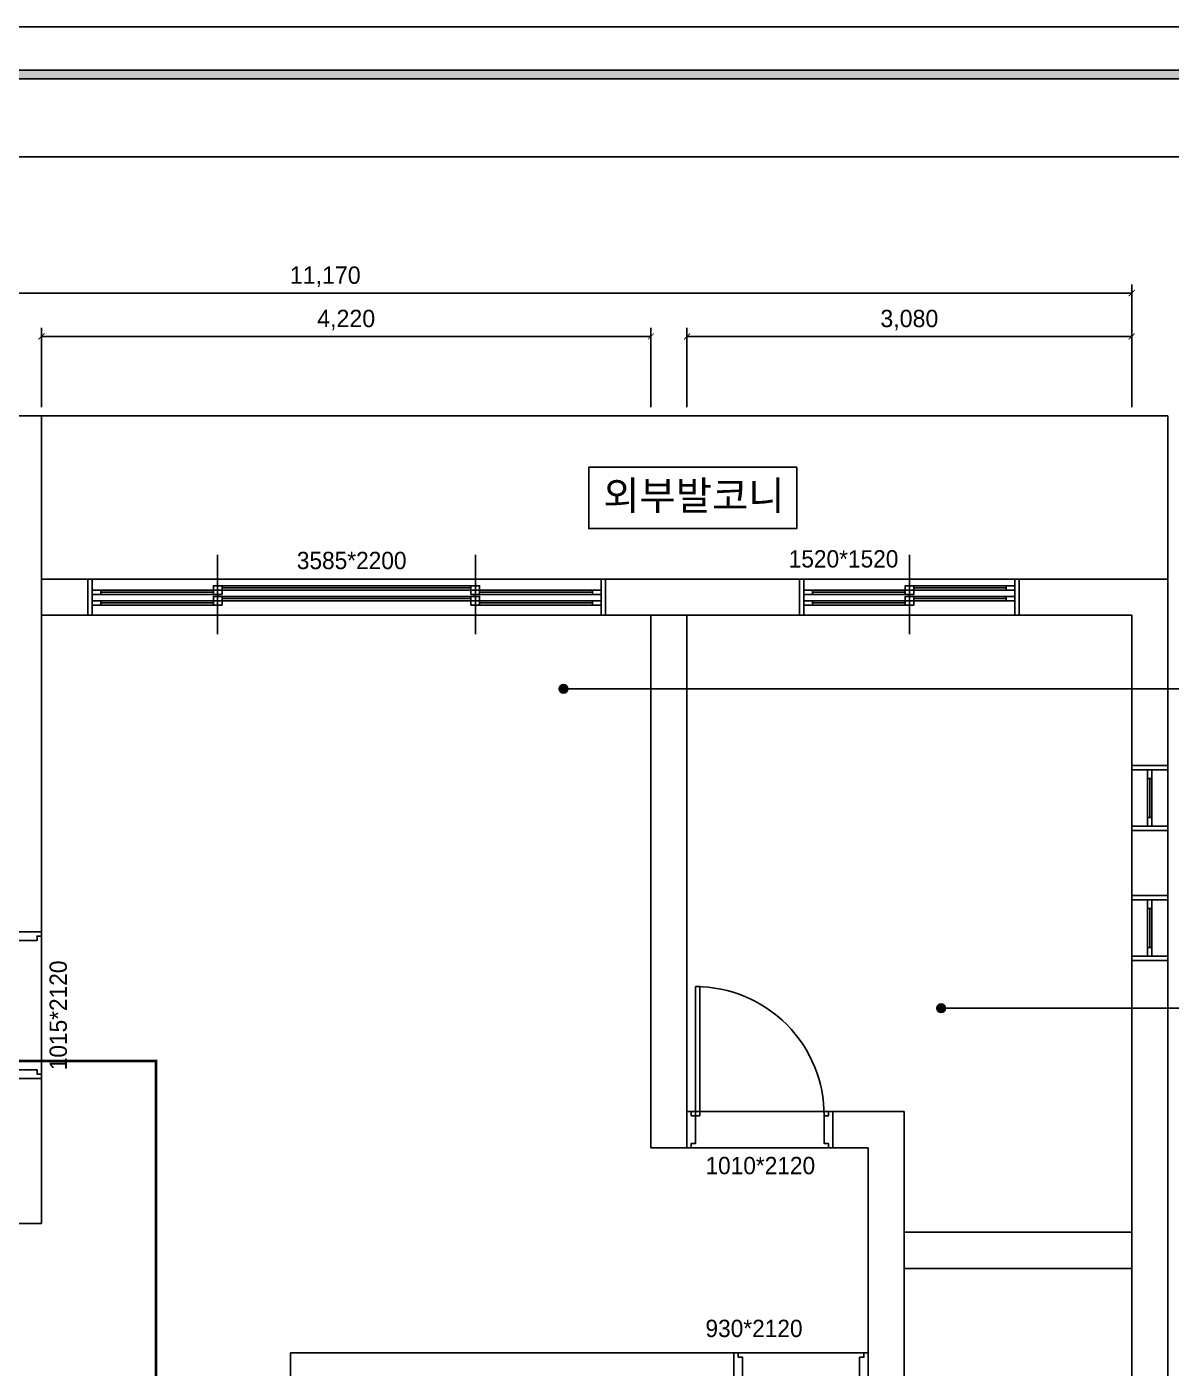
# Model space of a CAD drawing. Header units: inches. Extents: x 45519 to 207552, y -100391 to 47052.
# Drawn here: x 126859 to 134784, y 27123 to 36407 of the extents above; entities that cross this region are included whole.
import ezdxf
from ezdxf.enums import TextEntityAlignment as Align

# ---------------------------------------------------------------- set-up
doc = ezdxf.new("R2010")
doc.units = ezdxf.units.IN
doc.header["$LTSCALE"] = 100
doc.header["$MEASUREMENT"] = 0
doc.header["$PDSIZE"] = 700.071425
doc.linetypes.add('HID2', pattern=[1, 0.5, -0.5])
for name, color, linetype in [('0-ELC TEXT', 7, 'Continuous'), ('03-TEXT', 3, 'Continuous'), ('07-DIM', 1, 'Continuous'), ('2-con', 2, 'Continuous'), ('3.기호.계단선', 30, 'Continuous'), ('4-win', 4, 'Continuous'), ('7', 7, 'Continuous'), ('F-SYM', 7, 'Continuous'), ('fin', 5, 'Continuous'), ('FORM(YOURNAME)-11', 1, 'Continuous'), ('도면층4', 4, 'Continuous'), ('도면층5', 5, 'Continuous')]:
    doc.layers.add(name, color=color, linetype=linetype)
doc.styles.add('YOURNAME', font='HY울릉도M.TTF')
doc.styles.add('마감재', font='stylu.ttf')
doc.styles.add('코레일둥고', font='Korail_Round_Gothic_Medium.ttf')
doc.dimstyles.new('벽치수 Copy of DIM-50', dxfattribs={"dimscale": 60, "dimtxt": 2, "dimasz": 0.7, "dimexe": 1, "dimexo": 1, "dimgap": 0.7, "dimtad": 1, "dimdec": 0, "dimzin": 1, "dimdsep": 46, "dimlunit": 6, "dimtxsty": '마감재', "dimblk": 'ARCHTICK', "dimcen": -0.09, "dimclrd": 1, "dimclre": 1, "dimclrt": 3, "dimadec": 0, "dimazin": 0, "dimtfac": 1, "dimtdec": 0, "dimtix": 1, "dimtmove": 2, "dimatfit": 0, "dimldrblk": 'ARCHTICK', "dimfxl": 0, "dimtolj": 1, "dimtzin": 0, "dimarcsym": 0})

# ---------------------------------------------------------------- blocks, each defined once
blk = doc.blocks.new('FORM-PLAN')
at = {"layer": 'FORM(YOURNAME)-11'}
h = blk.add_hatch(color=256, dxfattribs=at)
h.dxf.hatch_style = 1
h.paths.add_polyline_path([(-71444, 55115), (10556, 55115), (10556, 54915), (-71444, 54915)])
h.paths.add_polyline_path([(-71444, -2085), (10556, -2085), (10556, -2285), (-71444, -2285)])
at = {"layer": 'Defpoints', "color": 158}
for points in [[(-71444, -2285), (10556, -2285), (10556, 55115), (-71444, 55115)], [(-69444, 53115), (-64, 53115), (-64, 1215), (-69444, 1215)]]:
    blk.add_lwpolyline(points, close=True, dxfattribs=at)
at = {"layer": 'FORM(YOURNAME)-11', "color": 250}
blk.add_lwpolyline([(-72444, -3285), (11556, -3285), (11556, 56115), (-72444, 56115)], close=True, dxfattribs=at)
at = {"layer": 'FORM(YOURNAME)-11'}
blk.add_lwpolyline([(-71444, 55115), (10556, 55115), (10556, 54915), (-71444, 54915)], close=True, dxfattribs=at)
at = {"layer": 'FORM(YOURNAME)-11', "color": 3, "style": 'YOURNAME'}
for tag, height, p in [('1', 450, (9905, 18188)), ('2', 450, (9905, 17544)), ('3', 450, (9905, 16257)), ('4', 450, (9905, 14326)), ('5', 515, (9905, 12009)), ('6', 515, (9905, 9757)), ('7', 515, (9905, 7504)), ('8', 515, (9905, 5252)), ('9', 515, (9905, 2999)), ('10', 515, (5655, 811)), ('11', 515, (9905, 747)), ('12', 515, (5655, -1441)), ('13', 515, (9905, -1441))]:
    blk.add_attdef(tag, text='', height=height, dxfattribs=at).set_placement(p, align=Align.MIDDLE_RIGHT)
blk = doc.blocks.new('*U424')
at = {"layer": 'F-SYM', "xscale": 0.3, "yscale": 0.3, "zscale": 0.3}
blk.add_blockref('FORM-PLAN', (138985.1, 19572.3), dxfattribs=at)
blk = doc.blocks.new('_ArchTick')
at = {"color": 0, "linetype": 'ByBlock', "const_width": 0.15}
blk.add_lwpolyline([(-0.5, -0.5), (0.5, 0.5)], dxfattribs=at)
blk = doc.blocks.new('*D68')
at = {"layer": '07-DIM', "color": 1, "lineweight": -2}
for p, q in [((123340.6, 33773.8), (123340.6, 34623.8)), ((123340.6, 34563.8), (134510.6, 34563.8)), ((134510.6, 33773.8), (134510.6, 34623.8))]:
    blk.add_line(p, q, dxfattribs=at)
at = {"layer": 'Defpoints', "color": 0}
for p in [(134510.6, 34563.8), (123340.6, 33713.8), (134510.6, 33713.8)]:
    blk.add_point(p, dxfattribs=at)
at = {"layer": '07-DIM', "color": 1, "lineweight": -2, "xscale": 42, "yscale": 42, "zscale": 42, "rotation": 180}
blk.add_blockref('_ArchTick', (123340.6, 34563.8), dxfattribs=at)
at = {"layer": '07-DIM', "color": 1, "lineweight": -2, "xscale": 42, "yscale": 42, "zscale": 42}
blk.add_blockref('_ArchTick', (134510.6, 34563.8), dxfattribs=at)
at = {"layer": '07-DIM', "color": 3, "insert": (128925.6, 34677.1), "char_height": 120, "attachment_point": 5, "style": '마감재'}
blk.add_mtext('\\A1;11,170', dxfattribs=at)
blk = doc.blocks.new('*D69')
at = {"layer": '07-DIM', "color": 1, "lineweight": -2}
for p, q in [((126960.6, 33773.8), (126960.6, 34323.8)), ((131180.6, 34263.8), (126960.6, 34263.8)), ((131180.6, 33773.8), (131180.6, 34323.8))]:
    blk.add_line(p, q, dxfattribs=at)
at = {"layer": 'Defpoints', "color": 0}
for p in [(126960.6, 34263.8), (126960.6, 33713.8), (131180.6, 33713.8)]:
    blk.add_point(p, dxfattribs=at)
at = {"layer": '07-DIM', "color": 1, "lineweight": -2, "xscale": 42, "yscale": 42, "zscale": 42, "rotation": 180}
blk.add_blockref('_ArchTick', (126960.6, 34263.8), dxfattribs=at)
at = {"layer": '07-DIM', "color": 1, "lineweight": -2, "xscale": 42, "yscale": 42, "zscale": 42}
blk.add_blockref('_ArchTick', (131180.6, 34263.8), dxfattribs=at)
at = {"layer": '07-DIM', "color": 3, "insert": (129070.6, 34377.1), "char_height": 120, "attachment_point": 5, "style": '마감재'}
blk.add_mtext('\\A1;4,220', dxfattribs=at)
blk = doc.blocks.new('*D70')
at = {"layer": '07-DIM', "color": 1, "lineweight": -2}
for p, q in [((131430.6, 33773.8), (131430.6, 34323.8)), ((134510.6, 34263.8), (131430.6, 34263.8)), ((134510.6, 33773.8), (134510.6, 34323.8))]:
    blk.add_line(p, q, dxfattribs=at)
at = {"layer": 'Defpoints', "color": 0}
for p in [(131430.6, 34263.8), (131430.6, 33713.8), (134510.6, 33713.8)]:
    blk.add_point(p, dxfattribs=at)
at = {"layer": '07-DIM', "color": 1, "lineweight": -2, "xscale": 42, "yscale": 42, "zscale": 42, "rotation": 180}
blk.add_blockref('_ArchTick', (131430.6, 34263.8), dxfattribs=at)
at = {"layer": '07-DIM', "color": 1, "lineweight": -2, "xscale": 42, "yscale": 42, "zscale": 42}
blk.add_blockref('_ArchTick', (134510.6, 34263.8), dxfattribs=at)
at = {"layer": '07-DIM', "color": 3, "insert": (132970.6, 34377.1), "char_height": 120, "attachment_point": 5, "style": '마감재'}
blk.add_mtext('\\A1;3,080', dxfattribs=at)
blk = doc.blocks.new('FLOOOR1')
at = {"layer": '2-con'}
for p, q in [((55317.6, 33713.8), (55827.6, 33713.8)), ((55827.6, 30143.8), (55827.6, 33713.8)), ((55827.6, 32583.8), (56147.6, 32583.8)), ((56147.6, 32333.8), (56147.6, 32583.8)), ((59732.6, 32333.8), (59732.6, 32583.8)), ((59732.6, 32583.8), (61077.6, 32583.8)), ((61077.6, 32333.8), (61077.6, 32583.8)), ((62597.6, 32333.8), (62597.6, 32583.8)), ((62597.6, 32583.8), (63627.6, 32583.8)), ((63627.6, 31293.8), (63627.6, 32578.8)), ((55827.6, 32333.8), (56147.6, 32333.8)), ((59732.6, 32333.8), (61077.6, 32333.8)), ((60047.6, 28648.8), (60047.6, 32333.8)), ((60297.6, 28648.8), (60297.6, 32333.8)), ((62597.6, 32333.8), (63377.6, 32333.8)), ((63377.6, 31293.8), (63377.6, 32333.8)), ((63377.6, 31293.8), (63627.6, 31293.8)), ((63377.6, 30393.8), (63377.6, 30843.8)), ((63377.6, 30843.8), (63627.6, 30843.8)), ((63627.6, 30393.8), (63627.6, 30843.8)), ((63377.6, 30393.8), (63627.6, 30393.8)), ((55577.6, 30143.8), (55827.6, 30143.8)), ((63377.6, 26098.8), (63377.6, 29943.8)), ((63377.6, 29943.8), (63627.6, 29943.8)), ((63627.6, 26098.8), (63627.6, 29943.8)), ((55577.6, 29128.8), (55827.6, 29128.8)), ((55827.6, 28123.8), (55827.6, 29128.8)), ((61307.6, 28648.8), (61307.6, 28898.8)), ((61307.6, 28898.8), (61802.6, 28898.8)), ((61802.6, 26978.8), (61802.6, 28898.8)), ((60047.6, 28648.8), (60297.6, 28648.8)), ((61307.6, 28648.8), (61552.6, 28648.8)), ((61552.6, 26978.8), (61552.6, 28648.8)), ((55577.6, 28123.8), (55827.6, 28123.8)), ((61802.6, 28063.8), (63377.6, 28063.8)), ((61802.6, 27813.8), (63377.6, 27813.8)), ((57552.6, 26978.8), (57552.6, 27228.8)), ((57552.6, 27228.8), (60622.6, 27228.8)), ((60622.6, 26978.8), (60622.6, 27228.8))]:
    blk.add_line(p, q, dxfattribs=at)
at = {"layer": '4-win'}
for points in [[(56147.6, 32583.8), (56147.6, 32333.8), (59732.6, 32333.8), (59732.6, 32583.8)], [(56147.6, 32583.8), (56147.6, 32333.8), (56177.6, 32333.8), (56177.6, 32583.8)], [(59702.6, 32583.8), (59702.6, 32333.8), (59732.6, 32333.8), (59732.6, 32583.8)], [(61077.6, 32583.8), (61077.6, 32333.8), (62597.6, 32333.8), (62597.6, 32583.8)], [(61077.6, 32583.8), (61077.6, 32333.8), (61107.6, 32333.8), (61107.6, 32583.8)], [(62567.6, 32583.8), (62567.6, 32333.8), (62597.6, 32333.8), (62597.6, 32583.8)], [(63627.6, 31293.8), (63377.6, 31293.8), (63377.6, 30843.8), (63627.6, 30843.8)], [(63627.6, 31293.8), (63377.6, 31293.8), (63377.6, 31263.8), (63627.6, 31263.8)], [(63627.6, 30873.8), (63377.6, 30873.8), (63377.6, 30843.8), (63627.6, 30843.8)], [(63627.6, 30393.8), (63377.6, 30393.8), (63377.6, 29943.8), (63627.6, 29943.8)], [(63627.6, 30393.8), (63377.6, 30393.8), (63377.6, 30363.8), (63627.6, 30363.8)], [(63627.6, 29973.8), (63377.6, 29973.8), (63377.6, 29943.8), (63627.6, 29943.8)]]:
    blk.add_lwpolyline(points, close=True, dxfattribs=at)
at = {"layer": 'fin'}
for p in [(55827.6, 33713.8), (63627.6, 32583.8)]:
    blk.add_line(p, (63627.6, 33713.8), dxfattribs=at)
at = {"layer": '도면층4'}
for p, q in [((57047.6, 32753), (57047.6, 32203)), ((58832.6, 32753), (58832.6, 32203)), ((61837.6, 32753), (61837.6, 32203)), ((56147.6, 32583.8), (59732.6, 32583.8)), ((57078.8, 32523), (58801.3, 32523)), ((61077.6, 32583.8), (62597.6, 32583.8)), ((61868.8, 32523), (62507.6, 32523)), ((56237.6, 32493), (57018.8, 32493)), ((56237.6, 32419.2), (57018.8, 32419.2)), ((57078.8, 32449.2), (58801.3, 32449.2)), ((59642.6, 32493), (58861.3, 32493)), ((59642.6, 32419.2), (58861.3, 32419.2)), ((61167.6, 32493), (61808.8, 32493)), ((61167.6, 32419.2), (61808.8, 32419.2)), ((61868.8, 32449.2), (62507.6, 32449.2)), ((63627.6, 31293.8), (63627.6, 30843.8)), ((63502.6, 31203.8), (63502.6, 30933.8)), ((63502.6, 30303.8), (63502.6, 30033.8)), ((55577.6, 30143.8), (55827.6, 30143.8)), ((55827.6, 30143.8), (55827.6, 29128.8)), ((60357.6, 28868.8), (60357.6, 29764.4)), ((60357.6, 29764.4), (60387.6, 29764.4)), ((60387.6, 28868.8), (60387.6, 29763.8)), ((55827.6, 29128.8), (55577.6, 29128.8)), ((55577.6, 29128.8), (55827.6, 29128.8)), ((60297.6, 28648.8), (60297.6, 28898.8)), ((60297.6, 28898.8), (61307.6, 28898.8)), ((60297.6, 28898.8), (60297.6, 28648.8)), ((61307.6, 28898.8), (61307.6, 28648.8)), ((60357.6, 28868.8), (60387.6, 28868.8)), ((61307.6, 28648.8), (60297.6, 28648.8)), ((61552.6, 27228.8), (60622.6, 27228.8))]:
    blk.add_line(p, q, dxfattribs=at)
for points in [[(56177.6, 32478), (56177.6, 32508), (56237.6, 32508), (56237.6, 32478)], [(57018.8, 32508), (57018.8, 32538), (57078.8, 32538), (57078.8, 32508)], [(57018.8, 32478), (57018.8, 32508), (57078.8, 32508), (57078.8, 32478)], [(58861.3, 32508), (58861.3, 32538), (58801.3, 32538), (58801.3, 32508)], [(58861.3, 32478), (58861.3, 32508), (58801.3, 32508), (58801.3, 32478)], [(59702.6, 32478), (59702.6, 32508), (59642.6, 32508), (59642.6, 32478)], [(61107.6, 32478), (61107.6, 32508), (61167.6, 32508), (61167.6, 32478)], [(61808.8, 32508), (61808.8, 32538), (61868.8, 32538), (61868.8, 32508)], [(61808.8, 32478), (61808.8, 32508), (61868.8, 32508), (61868.8, 32478)], [(62507.6, 32508), (62507.6, 32538), (62567.6, 32538), (62567.6, 32508)], [(56177.6, 32404.2), (56177.6, 32434.2), (56237.6, 32434.2), (56237.6, 32404.2)], [(57018.8, 32434.2), (57018.8, 32464.2), (57078.8, 32464.2), (57078.8, 32434.2)], [(57018.8, 32404.2), (57018.8, 32434.2), (57078.8, 32434.2), (57078.8, 32404.2)], [(58861.3, 32434.2), (58861.3, 32464.2), (58801.3, 32464.2), (58801.3, 32434.2)], [(58861.3, 32404.2), (58861.3, 32434.2), (58801.3, 32434.2), (58801.3, 32404.2)], [(59702.6, 32404.2), (59702.6, 32434.2), (59642.6, 32434.2), (59642.6, 32404.2)], [(61107.6, 32404.2), (61107.6, 32434.2), (61167.6, 32434.2), (61167.6, 32404.2)], [(61808.8, 32434.2), (61808.8, 32464.2), (61868.8, 32464.2), (61868.8, 32434.2)], [(61808.8, 32404.2), (61808.8, 32434.2), (61868.8, 32434.2), (61868.8, 32404.2)], [(62507.6, 32434.2), (62507.6, 32464.2), (62567.6, 32464.2), (62567.6, 32434.2)], [(63487.6, 31263.8), (63517.6, 31263.8), (63517.6, 31203.8), (63487.6, 31203.8)], [(63487.6, 30933.8), (63517.6, 30933.8), (63517.6, 30873.8), (63487.6, 30873.8)], [(63487.6, 30363.8), (63517.6, 30363.8), (63517.6, 30303.8), (63487.6, 30303.8)], [(63487.6, 30033.8), (63517.6, 30033.8), (63517.6, 29973.8), (63487.6, 29973.8)]]:
    blk.add_lwpolyline(points, close=True, dxfattribs=at)
for points in [[(55577.6, 30143.8), (55577.6, 30113.8), (55607.6, 30113.8), (55607.6, 30083.8), (55797.6, 30083.8), (55797.6, 30113.8), (55827.6, 30113.8), (55827.6, 30143.8), (55577.6, 30143.8)], [(55577.6, 29128.8), (55577.6, 29158.8), (55607.6, 29158.8), (55607.6, 29188.8), (55797.6, 29188.8), (55797.6, 29158.8), (55827.6, 29158.8), (55827.6, 29128.8), (55577.6, 29128.8)], [(60297.6, 28898.8), (60327.6, 28898.8), (60327.6, 28868.8), (60357.6, 28868.8), (60357.6, 28678.8), (60327.6, 28678.8), (60327.6, 28648.8), (60297.6, 28648.8), (60297.6, 28898.8)], [(61307.6, 28898.8), (61277.6, 28898.8), (61277.6, 28868.8), (61247.6, 28868.8), (61247.6, 28678.8), (61277.6, 28678.8), (61277.6, 28648.8), (61307.6, 28648.8), (61307.6, 28898.8)], [(60622.6, 26978.8), (60652.6, 26978.8), (60652.6, 27008.8), (60682.6, 27008.8), (60682.6, 27198.8), (60652.6, 27198.8), (60652.6, 27228.8), (60622.6, 27228.8), (60622.6, 26978.8)], [(61552.6, 26978.8), (61522.6, 26978.8), (61522.6, 27008.8), (61492.6, 27008.8), (61492.6, 27198.8), (61522.6, 27198.8), (61522.6, 27228.8), (61552.6, 27228.8), (61552.6, 26978.8)]]:
    blk.add_lwpolyline(points, dxfattribs=at)
at = {"layer": '도면층5'}
for p, q in [((57018.8, 32508), (56237.6, 32508)), ((58801.3, 32538), (57078.8, 32538)), ((58801.3, 32508), (57078.8, 32508)), ((58861.3, 32508), (59642.6, 32508)), ((61808.8, 32508), (61167.6, 32508)), ((62507.6, 32538), (61868.8, 32538)), ((62507.6, 32508), (61868.8, 32508)), ((57018.8, 32478), (56237.6, 32478)), ((57018.8, 32434.2), (56237.6, 32434.2)), ((57018.8, 32404.2), (56237.6, 32404.2)), ((58801.3, 32464.2), (57078.8, 32464.2)), ((58801.3, 32434.2), (57078.8, 32434.2)), ((58861.3, 32478), (59642.6, 32478)), ((58861.3, 32434.2), (59642.6, 32434.2)), ((58861.3, 32404.2), (59642.6, 32404.2)), ((61808.8, 32478), (61167.6, 32478)), ((61808.8, 32434.2), (61167.6, 32434.2)), ((61808.8, 32404.2), (61167.6, 32404.2)), ((62507.6, 32464.2), (61868.8, 32464.2)), ((62507.6, 32434.2), (61868.8, 32434.2)), ((63487.6, 30933.8), (63487.6, 31203.8)), ((63517.6, 30933.8), (63517.6, 31203.8)), ((63487.6, 30033.8), (63487.6, 30303.8)), ((63517.6, 30033.8), (63517.6, 30303.8))]:
    blk.add_line(p, q, dxfattribs=at)
blk.add_arc((60356.8, 28873.1), 890.7, 359.72623, 89.95279, dxfattribs=at)
at = {"layer": '도면층4', "style": '코레일둥고'}
for s, p in [('3585*2200', (57595.9, 32653.2)), ('1520*1520', (61002.3, 32664.6)), ('1010*2120', (60425.8, 28465.3)), ('930*2120', (60425.8, 27338.2))]:
    blk.add_text(s, height=120, dxfattribs=at).set_placement(p)
blk.add_text('1015*2120', height=120, rotation=90, dxfattribs=at).set_placement((56003.6, 29184.8))

msp = doc.modelspace()

# ---------------------------------------------------------------- hatches: boundary and pattern name
at = {"layer": '0-ELC TEXT'}
h = msp.add_hatch(color=256, dxfattribs=at)
h.dxf.hatch_style = 1
edge = h.paths.add_edge_path()
edge.add_arc((130576, 31824.9), 30, 0, 360)
h = msp.add_hatch(color=256, dxfattribs=at)
h.dxf.hatch_style = 1
edge = h.paths.add_edge_path()
edge.add_arc((133190.3, 29613.7), 30, 0, 360)

# ---------------------------------------------------------------- linework, layer by layer
for p, q in [((135060.6, 31824.9), (130576, 31824.9)), ((135060.6, 29613.7), (133190.3, 29613.7))]:
    msp.add_line(p, q, dxfattribs=at)
msp.add_lwpolyline([(132190.7, 33358.1), (130750.7, 33358.1), (130750.7, 32933.6), (132190.7, 32933.6)], close=True, dxfattribs=at)
for centre in [(130576, 31824.9), (133190.3, 29613.7)]:
    msp.add_circle(centre, 30, dxfattribs=at)
at = {"layer": '3.기호.계단선', "linetype": 'HID2', "const_width": 20}
msp.add_lwpolyline([(127754, 29248.8), (122281, 29248.8), (122281, 21133.9), (127754, 21133.9)], close=True, dxfattribs=at)

# ---------------------------------------------------------------- block references
msp.add_blockref('FLOOOR1', (71133, 0))
at = {"layer": '7'}
msp.add_blockref('*U424', (0, 0), dxfattribs=at)

# ---------------------------------------------------------------- texts
at = {"layer": '03-TEXT', "style": '코레일둥고'}
msp.add_text('외부발코니', height=200, dxfattribs=at).set_placement((131478.8, 33062.5), align=Align.CENTER)

# ---------------------------------------------------------------- dimensions: what is measured, and where the dimension line sits
at = {"layer": '07-DIM'}
for base, p1, p2, picture, middle in [((134510.6, 34563.8), (123340.6, 33713.8), (134510.6, 33713.8), '*D68', (128925.6, 34677.1)), ((126960.6, 34263.8), (131180.6, 33713.8), (126960.6, 33713.8), '*D69', (129070.6, 34377.1)), ((131430.6, 34263.8), (134510.6, 33713.8), (131430.6, 33713.8), '*D70', (132970.6, 34377.1))]:
    dim = msp.add_linear_dim(base=base, p1=p1, p2=p2, dimstyle='벽치수 Copy of DIM-50', dxfattribs=at)
    dim.commit()
    dim.dimension.update_dxf_attribs({"geometry": picture, "text_midpoint": middle})

doc.saveas('drawing.dxf')
